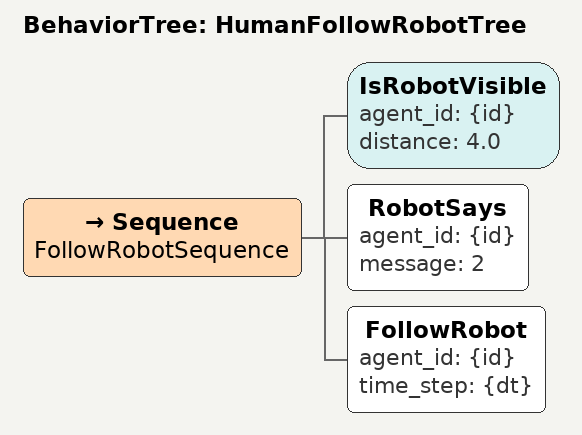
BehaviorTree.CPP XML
<root main_tree_to_execute='HumanFollowRobotTree'>
    <BehaviorTree ID='HumanFollowRobotTree'>
        <Sequence name='FollowRobotSequence'>
            <IsRobotVisible agent_id='{id}' distance='4.0'/>
            <RobotSays agent_id='{id}' message='2'/>
            <FollowRobot agent_id='{id}' time_step='{dt}'/>
        </Sequence>
    </BehaviorTree>
</root>
